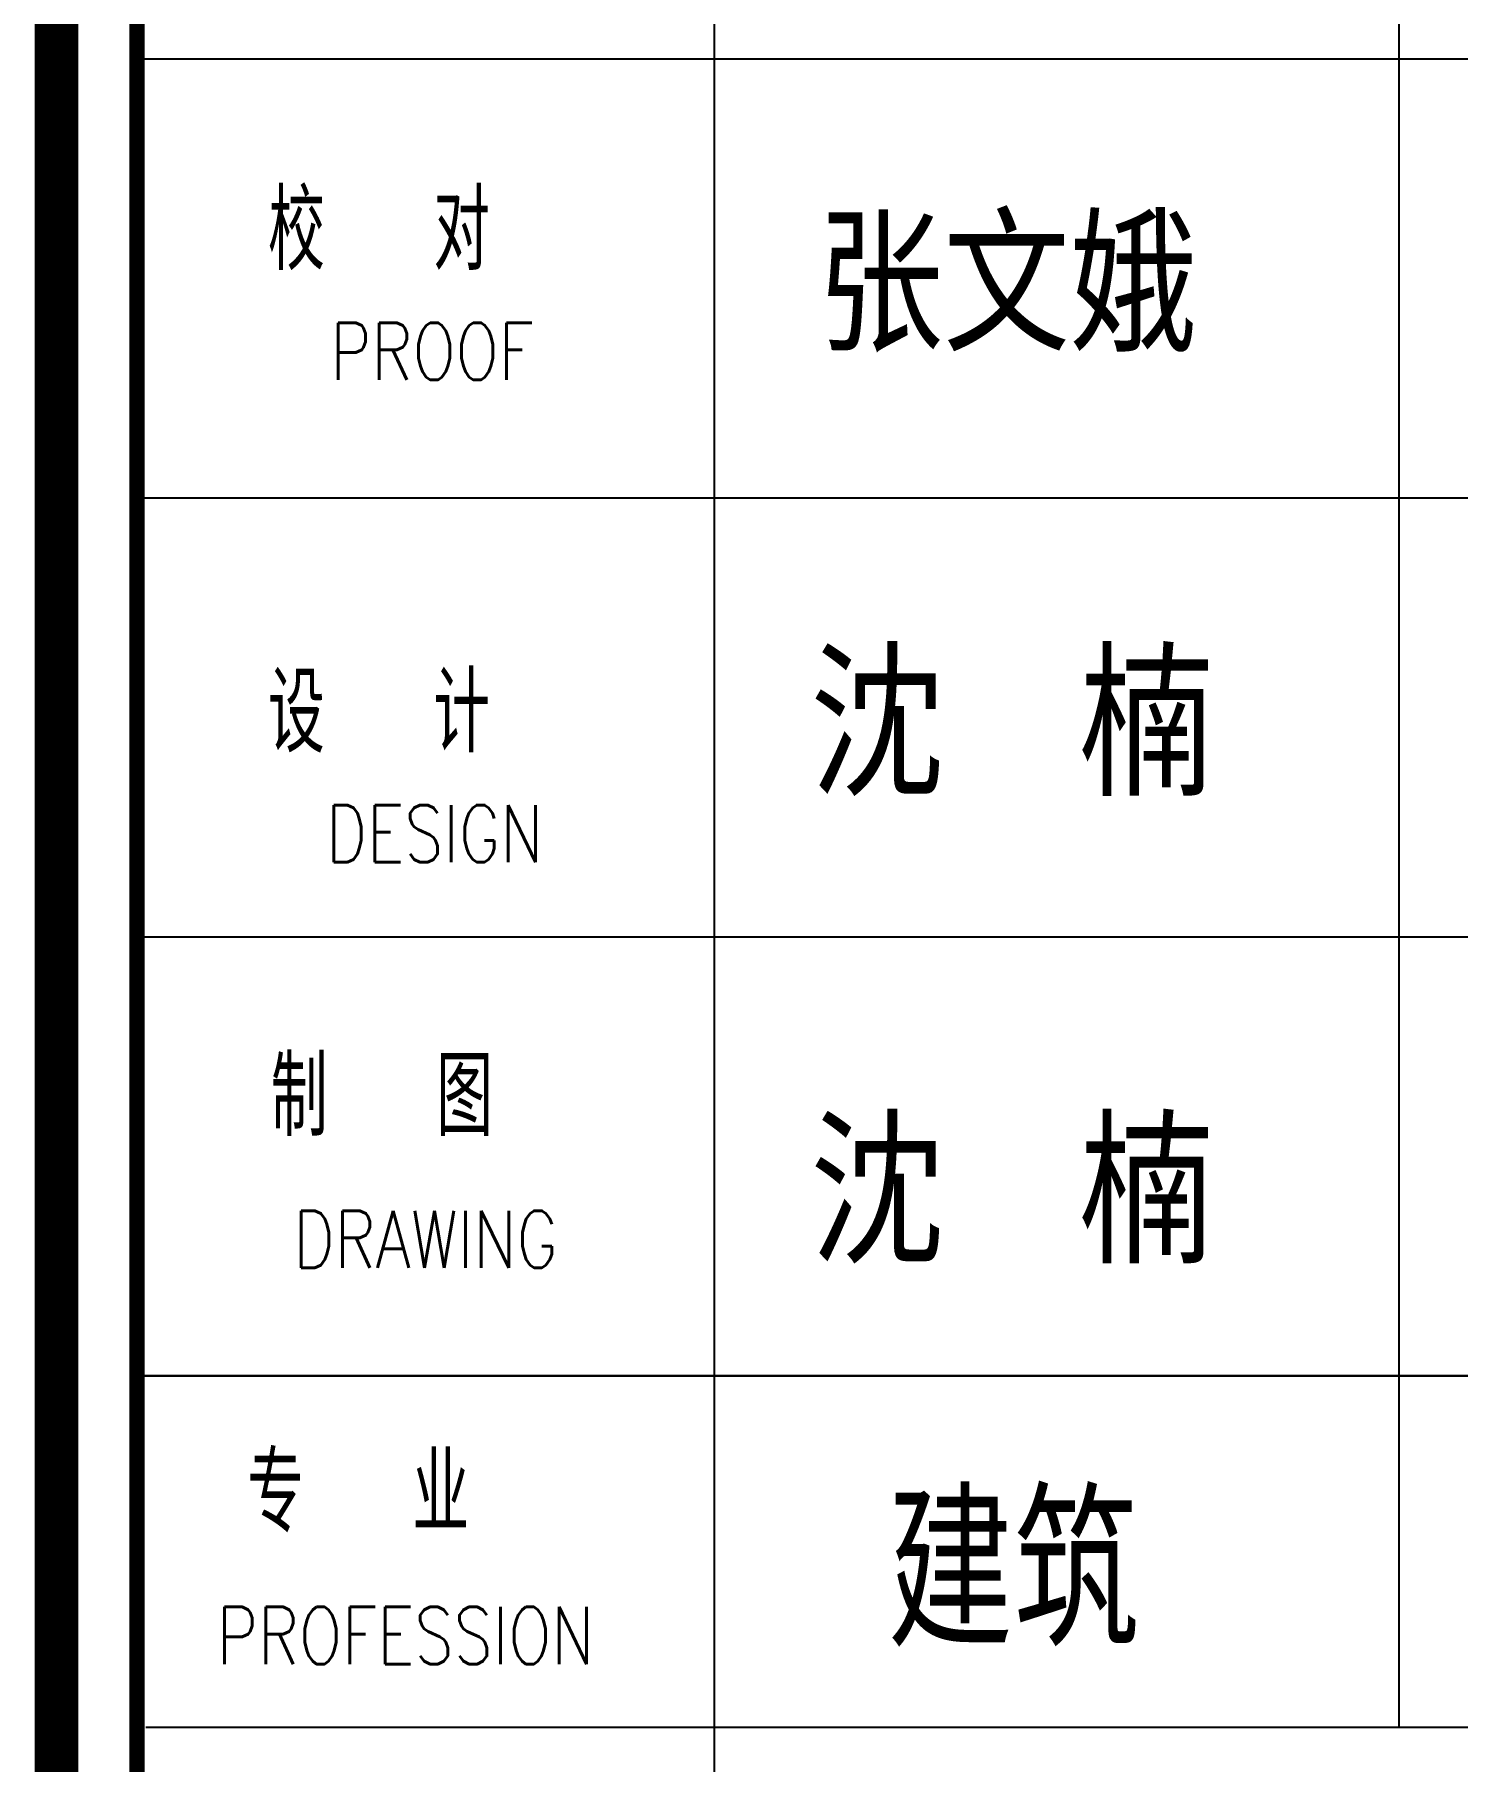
# Model space of a CAD drawing. Header units: inches. Extents: x 0 to 508000, y 0 to 738838.
# Drawn here: x 82579 to 85820, y 83023 to 86956 of the extents above; entities that cross this region are included whole.
import ezdxf

# ---------------------------------------------------------------- set-up
doc = ezdxf.new("R2010")
doc.units = ezdxf.units.IN
doc.header["$LTSCALE"] = 1000
doc.header["$MEASUREMENT"] = 0
doc.layers.get('0').update_dxf_attribs({"true_color": 0xffffff})
for name, color, linetype, true_color in [('PUB_TITLE', 4, 'Continuous', 0x00ffff), ('TK', 7, 'Continuous', 0xffffff), ('TK-TEXT', 4, 'Continuous', 0x00ffff)]:
    doc.layers.add(name, color=color, linetype=linetype, true_color=true_color)
doc.styles.add('CCIAD-图框(可变字)', font='simhei.ttf', dxfattribs={"height": 0.2, "bigfont": 'gbcbig.shx'})
doc.styles.add('CCIAD-图框(标题项)', font='simhei.ttf', dxfattribs={"height": 0.2, "bigfont": 'gbcbig.shx'})
doc.styles.add('基本字体', font='simplex.shx', dxfattribs={"height": 0.2, "bigfont": 'gbcbig.shx'})

# ---------------------------------------------------------------- blocks, each defined once
blk = doc.blocks.new('DAnoyomous23135')
at = {"layer": 'TK', "style": '基本字体'}
blk.add_text('校  对', height=1.8, dxfattribs=at).set_placement((534.103, 76.816))
at = {"layer": 'TK', "style": '基本字体', "width": 0.8}
blk.add_text('PROOF', height=1.3001, dxfattribs=at).set_placement((535.524, 74.316))
blk = doc.blocks.new('DAnoyomous23138')
at = {"layer": 'TK', "style": '基本字体'}
blk.add_text('设  计', height=1.8, dxfattribs=at).set_placement((534.103, 65.831))
at = {"layer": 'TK', "style": '基本字体', "width": 0.8}
blk.add_text('DESIGN', height=1.3001, dxfattribs=at).set_placement((535.425, 63.331))
blk = doc.blocks.new('DAnoyomous23141')
at = {"layer": 'TK', "style": '基本字体'}
blk.add_text('制  图', height=1.8, dxfattribs=at).set_placement((534.169, 57.091))
at = {"layer": 'TK', "style": '基本字体', "width": 0.8}
blk.add_text('DRAWING', height=1.3001, dxfattribs=at).set_placement((534.683, 54.091))
blk = doc.blocks.new('DAnoyomous23180')
at = {"layer": 'TK', "style": '基本字体'}
blk.add_text('专  业', height=1.8, dxfattribs=at).set_placement((533.625, 48.066))
at = {"layer": 'TK', "style": '基本字体', "width": 0.8}
blk.add_text('PROFESSION', height=1.3, dxfattribs=at).set_placement((532.937, 45.066))
blk = doc.blocks.new('CCIAD-TK-A2-图签')
at = {"layer": 'TK', "lineweight": -3}
for p, q in [((544.265, 121.628), (544.265, 51.628)), ((559.858, 121.628), (559.858, 51.628)), ((531.117, 81.628), (582.187, 81.628)), ((531.117, 81.628), (582.187, 81.628)), ((531.117, 71.628), (582.187, 71.628)), ((531.117, 71.628), (582.187, 71.628)), ((531.117, 61.628), (582.187, 61.628)), ((531.117, 61.628), (582.187, 61.628)), ((582.187, 51.628), (531.117, 51.628)), ((531.117, 51.628), (582.187, 51.628)), ((531.117, 51.628), (582.187, 51.628)), ((531.317, 51.628), (582.387, 51.628)), ((533.317, 51.628), (582.387, 51.628)), ((544.265, 51.628), (544.265, 35.628)), ((559.858, 51.628), (559.858, 43.628)), ((531.317, 43.628), (582.387, 43.628)), ((533.317, 43.628), (582.387, 43.628))]:
    blk.add_line(p, q, dxfattribs=at)
at = {"layer": 'TK', "lineweight": -3, "const_width": 1}
blk.add_lwpolyline([(529.286, 10.457), (529.286, 410)], dxfattribs=at)
at = {"layer": 'TK', "lineweight": -3, "const_width": 0.347}
blk.add_lwpolyline([(531.117, 185.398), (582.387, 185.398), (582.387, 13.253), (531.117, 13.253)], close=True, dxfattribs=at)
at = {"layer": 'TK'}
for name in ['DAnoyomous23135', 'DAnoyomous23138', 'DAnoyomous23141', 'DAnoyomous23180']:
    blk.add_blockref(name, (0, 0), dxfattribs=at)
blk = doc.blocks.new('+A9S5D+9F')
at = {"layer": 'PUB_TITLE', "style": 'CCIAD-图框(标题项)', "width": 0.8}
for s, height, p in [('张文娥', 264, (105622.9, -3560.7)), ('沈  楠', 281.16, (105606.7, -4571)), ('沈  楠', 281.16, (105606.7, -5636))]:
    blk.add_text(s, height=height, dxfattribs=at).set_placement(p)

msp = doc.modelspace()

# ---------------------------------------------------------------- block references
msp.add_blockref('+A9S5D+9F', (-21262.2, 89823.6))
at = {"layer": 'TK', "xscale": 100, "yscale": 100}
msp.add_blockref('CCIAD-TK-A2-图签', (29700, 78738.4), dxfattribs=at)

# ---------------------------------------------------------------- texts
at = {"layer": 'TK-TEXT', "style": 'CCIAD-图框(可变字)', "width": 0.7}
msp.add_attdef('建筑', (84521.4, 83317.3), '建筑', height=300, dxfattribs=at)

doc.saveas('drawing.dxf')
